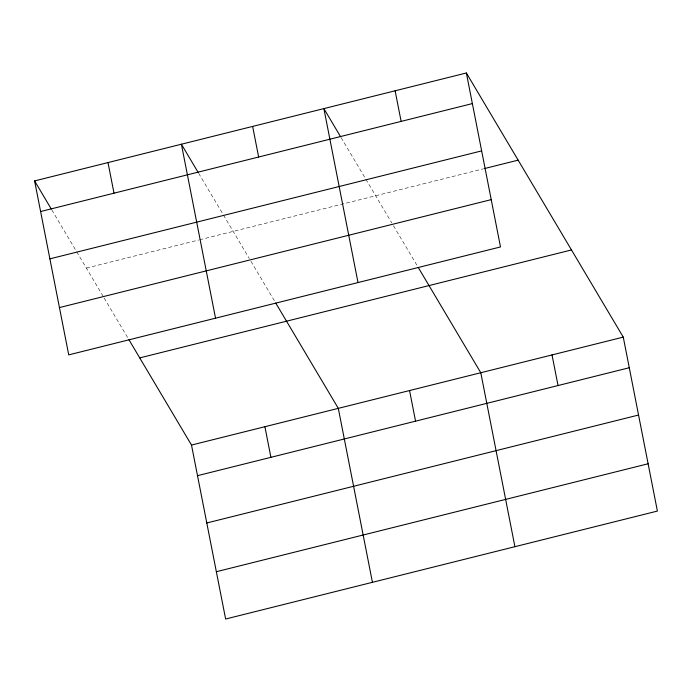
<?xml version="1.0" encoding="UTF-8"?>
<svg xmlns="http://www.w3.org/2000/svg" width="692" height="692" viewBox="0 0 692 692"><rect width="100%" height="100%" fill="white"/><g stroke="black" fill="none" stroke-linecap="round" stroke-linejoin="round"><path stroke-width="0.52" stroke-dasharray="3.46 2.59" d="M86.379 268.089L198.578 240.037M199.625 239.778L483.57 168.787M341.139 137.656L391.828 222.98M393.445 225.704L417.691 266.524M198.656 173.277L222.928 214.139M223.473 215.048L249.345 258.6M250.962 261.325L275.208 302.144M51.857 209.979L76.129 250.841M76.674 251.75L103.082 296.211M104.163 298.027L127.873 337.938"/><path stroke-width="1.04" d="M466.365 72.98L500.498 246.94L68.733 354.884L34.6 180.923L466.365 72.98L623.267 337.116L657.4 511.077L225.635 619.02L191.502 445.06L128.954 339.755M40.603 211.536L472.368 103.584M49.885 258.843L481.649 150.891M484.616 168.528L518.144 160.146M59.451 307.577L491.216 199.633M139.723 357.902L571.488 249.95M191.502 445.06L623.267 337.116M197.514 475.672L629.279 367.729M206.796 522.979L638.56 415.027M216.354 571.713L648.119 463.77M340.602 136.748L323.882 108.601L358.015 282.561M418.236 267.432L480.793 372.737L514.917 546.697M198.12 172.369L181.399 144.221L215.532 318.182M275.753 303.053L338.31 408.358L372.434 582.318M34.6 180.923L51.32 209.07M552.026 354.927L558.037 385.539M395.123 90.79L401.126 121.394M409.552 390.548L415.555 421.16M252.641 126.411L258.644 157.023M264.906 426.713L270.909 457.317M108.004 162.577L114.007 193.18"/></g></svg>
